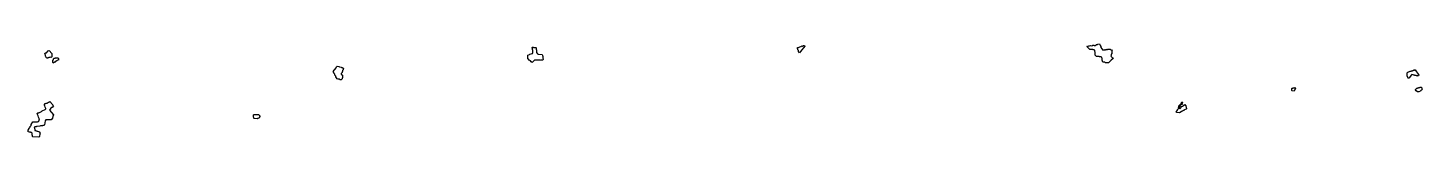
# Model space of a CAD drawing. Header units: millimetres. Extents: x 0 to 8166, y 0 to 546.
import ezdxf

# ---------------------------------------------------------------- set-up
doc = ezdxf.new("R2010")
doc.units = ezdxf.units.MM
doc.layers.add('GRAY_M', color=7, linetype='Continuous')

msp = doc.modelspace()

# ---------------------------------------------------------------- linework, layer by layer
at = {"layer": 'GRAY_M'}
for points in [[(105, 473.6), (103.8, 475.1), (103.8, 479.4), (100.3, 483.6), (99.2, 490.8), (102.1, 494.5), (104.6, 494.5), (105.7, 493.1), (106.8, 494.5), (109.1, 494.5), (119.6, 505.9), (124.4, 507.4), (140.2, 489.4), (140.2, 470.8), (137.2, 467.1), (132.5, 468.6), (126.7, 465.7), (123.2, 465.7), (122.1, 464.3), (117.4, 464.3), (116.2, 462.9), (113.8, 462.9), (112.7, 464.3), (110.3, 462.8), (106.2, 466.5), (105, 473.6)], [(2947.4, 441.5), (2943, 447.2), (2936.3, 451.5), (2931.9, 457.2), (2928, 459.3), (2928, 480.9), (2938.5, 484.5), (2939.6, 485.9), (2948.5, 487.3), (2953, 490.2), (2955.2, 490.2), (2957.9, 493.7), (2956.8, 509.3), (2954.6, 512.2), (2954.6, 520.8), (2952.3, 523.7), (2955.2, 527.3), (2959.7, 527.3), (2960.8, 525.9), (2974.1, 525.9), (2976.9, 522.3), (2976.9, 513.7), (2979.2, 510.8), (2979.2, 495.1), (2985.2, 487.3), (2987.4, 487.3), (2988.5, 485.9), (3011.8, 484.5), (3014.7, 480.8), (3014.7, 476.6), (3015.8, 475.1), (3015.8, 462.3), (3018, 459.4), (3018, 455.1), (3015.2, 451.4), (3004, 451.4), (3001.8, 452.8), (2999.6, 449.9), (2998.4, 451.4), (2983, 451.4), (2981.9, 450), (2966.4, 450), (2954.1, 437.1), (2947.4, 441.5)], [(4513.7, 502.2), (4512.5, 507.9), (4508.9, 512.2), (4508.9, 515.1), (4505.3, 519.4), (4509.6, 524.5), (4513.2, 524.5), (4520.3, 528.8), (4527.5, 530.2), (4533.5, 534.5), (4535.9, 533.1), (4543.1, 537.3), (4548, 537.3), (4551, 532.2), (4524.7, 502.2), (4524.7, 500.8), (4519.2, 494.2), (4513.7, 502.2)], [(6312, 435.7), (6307.1, 438.6), (6298.6, 438.6), (6296.2, 440), (6293.1, 443.6), (6293.1, 447.9), (6291.9, 449.3), (6291.9, 460.8), (6289.4, 463.6), (6289.4, 466.5), (6286.5, 470), (6276.7, 470), (6274.3, 472.9), (6258.5, 472.9), (6251.8, 479.3), (6250.6, 482.2), (6250.6, 497.9), (6248.1, 500.8), (6248.1, 507.9), (6245.1, 511.4), (6239.1, 511.4), (6237.9, 512.9), (6223.3, 512.9), (6222.1, 514.3), (6219.6, 514.3), (6214.8, 517.2), (6203.2, 529.3), (6203.2, 530.9), (6206.3, 534.5), (6211.1, 533.1), (6212.3, 534.5), (6218.4, 534.5), (6223.3, 537.3), (6230.6, 535.9), (6236.7, 538.8), (6244, 538.8), (6245.2, 537.3), (6250, 537.3), (6256.1, 540.2), (6258.5, 543.1), (6262.2, 543.1), (6263.4, 544.5), (6265.8, 543.1), (6267, 544.5), (6275.6, 545.9), (6281.1, 539.4), (6281.1, 536.6), (6284.8, 530.8), (6284.8, 525.1), (6289.6, 516.6), (6295, 510.3), (6296.2, 511.6), (6303.5, 511.6), (6304.7, 513.1), (6306, 511.6), (6310.8, 511.6), (6312, 513.1), (6319.3, 513.1), (6321.8, 514.5), (6323, 513.1), (6325.3, 513.1), (6326.6, 514.5), (6332.6, 514.5), (6333.8, 515.9), (6338.8, 515.9), (6343.7, 511.6), (6347.3, 511.6), (6350.4, 506.5), (6349.2, 505.1), (6348, 487.9), (6345.5, 485.1), (6345.5, 477.9), (6343.1, 473.7), (6349.8, 465.9), (6353.4, 464.5), (6356.5, 460.8), (6343.7, 450), (6337.6, 442.9), (6334, 441.4), (6329.1, 435.7), (6312, 435.7)], [(145.8, 443.7), (147, 445.1), (147, 450.9), (149.3, 453.7), (149.3, 459.4), (152.3, 463.1), (159.3, 463.1), (160.5, 464.5), (176.9, 464.5), (179.8, 460.9), (179.8, 458), (181, 456.5), (176.9, 451.4), (174.5, 452.8), (169.9, 447.1), (167.5, 447.1), (162.9, 442.9), (160.5, 442.9), (155.9, 437.1), (153.5, 437.1), (148.8, 432.8), (145.8, 436.5), (145.8, 443.7)], [(1827.1, 336.4), (1825.3, 338.6), (1817.2, 338.6), (1811.4, 341.4), (1802.7, 352.2), (1802.7, 356.5), (1798, 363.6), (1796.9, 369.3), (1792.2, 375.1), (1792.2, 377.9), (1788.7, 383.7), (1805, 405.2), (1807.3, 410.9), (1811.4, 415.9), (1822, 414.5), (1824.3, 411.6), (1834.7, 410.2), (1835.9, 408.8), (1840.5, 408.8), (1842.8, 405.9), (1846.3, 405.9), (1849.3, 402.3), (1845.8, 396.5), (1845.8, 393.6), (1843.4, 390.8), (1842.3, 385.1), (1840, 382.2), (1840, 379.4), (1835.3, 372.2), (1835.3, 369.4), (1844.6, 358), (1843.4, 356.5), (1842.3, 347.9), (1840, 345.1), (1840, 342.2), (1834.7, 335.7), (1827.1, 336.4)], [(8079, 357.9), (8077.9, 373.7), (8079, 376.6), (8081.6, 380.2), (8086.9, 383.1), (8088, 381.7), (8096.3, 385.9), (8101.5, 385.9), (8103.6, 388.8), (8106.7, 388.8), (8107.8, 390.2), (8109.9, 388.8), (8118.2, 394.5), (8119.3, 393.1), (8121.3, 393.1), (8122.3, 394.5), (8124.5, 394.5), (8147, 362.2), (8144.3, 358.5), (8143.2, 360), (8140.1, 357.1), (8139, 358.6), (8132.8, 358.6), (8131.7, 360), (8127.5, 360), (8126.5, 361.4), (8122.3, 361.4), (8121.3, 362.9), (8117.1, 362.9), (8114, 365.7), (8105.7, 367.1), (8103.7, 365.7), (8090.1, 347.2), (8085.8, 344.2), (8079, 357.9)], [(7405.4, 271.4), (7403.4, 273.6), (7402.2, 282.2), (7400.9, 283.7), (7404.1, 287.3), (7408, 287.3), (7409.2, 288.8), (7418.1, 288.8), (7419.4, 290.2), (7424, 286.6), (7418.9, 272.2), (7417, 270), (7405.4, 271.4)], [(8139.6, 265), (8130.7, 271.5), (8127, 276.5), (8127, 278), (8130.7, 283), (8134.9, 285.9), (8139, 285.9), (8141.1, 288.8), (8144.2, 288.8), (8145.3, 290.2), (8152.6, 290.2), (8153.6, 291.6), (8161, 291.6), (8163.7, 288), (8163.7, 283.7), (8165.8, 279.4), (8162.1, 274.3), (8159, 272.9), (8156.9, 270), (8153.7, 270), (8151.7, 267.2), (8146.4, 264.3), (8139.6, 265)], [(26.8, 3.6), (26.8, 9.4), (25.7, 10.8), (24.5, 22.2), (21.6, 25.7), (15.8, 27.2), (14.6, 28.6), (8.8, 28.6), (3, 31.4), (0, 35.1), (1.2, 39.4), (8.2, 49.4), (9.4, 53.7), (14, 59.4), (14, 62.3), (18.7, 68), (19.8, 73.7), (29.8, 88.8), (56.7, 88.8), (61.3, 91.6), (68.8, 99.4), (66.5, 105.1), (66.5, 107.9), (61.8, 116.5), (60.7, 123.6), (56, 132.2), (54.8, 138), (57.8, 141.6), (63.6, 141.6), (64.8, 143.1), (67.2, 143.1), (75.3, 148.8), (80, 150.2), (82.3, 153.1), (84.6, 153.1), (88.1, 155.9), (97.5, 158.8), (102.1, 161.6), (105, 165.1), (105, 167.9), (100.3, 175.1), (99.2, 182.2), (96.8, 185.1), (96.8, 187.9), (95.6, 189.4), (102.1, 195.9), (105.6, 195.9), (108, 198.8), (112.6, 198.8), (115, 201.6), (117.3, 201.6), (120.8, 204.5), (124.3, 204.5), (129, 208.8), (144.9, 190.9), (144.9, 189.4), (149.5, 183.7), (149.5, 182.2), (141.9, 172.9), (139.5, 172.9), (134.9, 168.6), (126.2, 158), (150.7, 129.4), (146, 120.8), (143.7, 110.8), (136.1, 100), (104.6, 100), (100.5, 95.1), (97, 72.2), (92.9, 67.1), (87.1, 67.1), (85.9, 65.7), (73, 65.7), (69.6, 62.9), (50.9, 61.4), (49.7, 60), (40.4, 60), (37.6, 55.1), (38.7, 53.7), (39.9, 39.4), (42.7, 35.9), (45, 37.4), (46.2, 35.9), (53.2, 35.9), (54.4, 34.5), (63.7, 33.1), (69.6, 28.7), (72.6, 23.7), (70.2, 20.8), (70.2, 15.1), (67.9, 7.9), (67.9, 3.6), (64.9, 0), (29.2, 0.7), (26.8, 3.6)], [(6726.2, 146.5), (6734.6, 160.8), (6734.6, 163.7), (6740.2, 169.4), (6738.8, 170.8), (6738.8, 173.7), (6740.2, 175.1), (6741.6, 183.7), (6755.7, 199.4), (6755.7, 202.3), (6757.8, 204.5), (6762.1, 204.5), (6764.3, 202.2), (6757.3, 196.5), (6758.7, 195.1), (6746, 182.2), (6746, 179.4), (6743.3, 175.1), (6744.7, 172.2), (6741.9, 169.4), (6746.6, 165.9), (6760.6, 180.2), (6763.4, 180.2), (6769, 185.9), (6776.1, 190.2), (6781.1, 182.3), (6783.9, 172.3), (6786.7, 168), (6786.7, 165.1), (6784.6, 162.9), (6774.7, 158.6), (6771.9, 155.7), (6767.7, 155.7), (6762.1, 151.4), (6759.3, 151.4), (6753.7, 148.6), (6745.3, 142.9), (6729.1, 143.6), (6726.2, 146.5)], [(6760.7, 196), (6762.9, 193.7), (6760.7, 191.4), (6758.4, 193.7), (6760.7, 196)], [(1325.9, 107.9), (1323.5, 110.8), (1323.5, 115.1), (1322.2, 116.5), (1322.2, 129.4), (1325.3, 133.1), (1350.9, 133.1), (1358.9, 125.1), (1358.9, 120.8), (1355.2, 115), (1352.1, 111.5), (1347.3, 108.6), (1344.8, 108.6), (1343.6, 107.1), (1325.9, 107.9)]]:
    msp.add_lwpolyline(points, close=True, dxfattribs=at)

doc.saveas('drawing.dxf')
